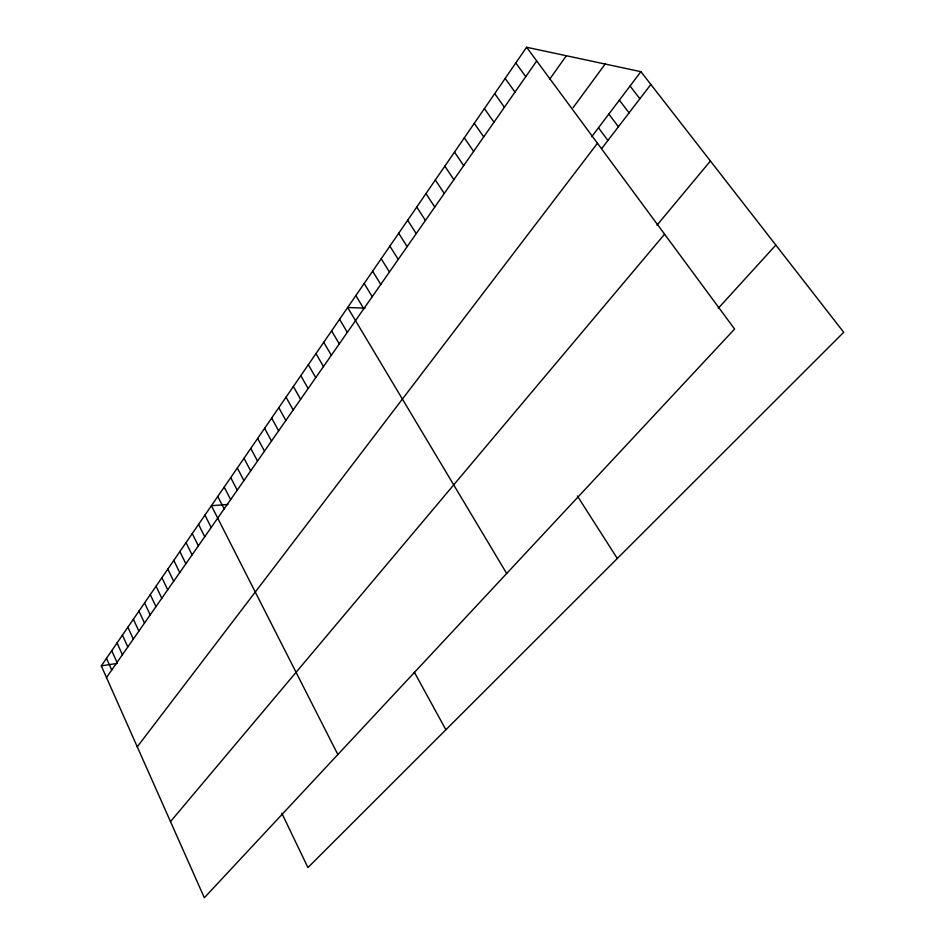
<?xml version="1.0" encoding="UTF-8"?>
<svg xmlns="http://www.w3.org/2000/svg" width="945" height="945" viewBox="0 0 945 945"><rect width="100%" height="100%" fill="white"/><g stroke="black" fill="none" stroke-linecap="round" stroke-linejoin="round"><path stroke-width="1.42" d="M526.589 47.25L734.608 329.037L204.333 897.75L101.292 665.871L526.589 47.25L640.911 71.678L843.708 332.286L307.94 867.569L281.799 813.208M106.478 677.553L536.713 60.953M549.777 79.049L566.35 55.743M573.107 107.659L605.166 64.036M591.664 136.765L640.911 71.678M137.261 746.822L597.464 143.262M601.882 148.318L650.857 84.459M656.94 225.241L710.416 160.993M170.49 821.607L664.583 234.183M718.235 308.33L775.845 245.074M101.292 665.871L117.428 663.366M227.958 504.441L211.397 505.705L337.861 754.547M365.018 308.129L347.665 307.515L506.674 573.497M630.067 86.019L639.883 98.776M619.377 100.146L629.063 112.88M608.852 114.061L618.408 126.772M598.48 127.764L607.918 140.462M515.793 62.961L525.763 76.651M505.162 78.423L514.99 92.078M494.707 93.638L504.394 107.269M484.419 108.604L493.975 122.212M474.284 123.334L483.71 136.907M464.314 137.828L473.61 151.377M454.51 152.098L463.676 165.623M444.847 166.155L453.895 179.644M435.338 179.987L444.256 193.453M425.959 193.619L434.771 207.049M416.733 207.038L425.427 220.445M407.649 220.256L416.225 233.628M577.395 496.03L617.309 558.483M398.695 233.273L407.165 246.621M389.872 246.113L398.235 259.414M381.189 258.753L389.434 272.018M372.625 271.203L380.776 284.445M364.179 283.488L372.224 296.683M355.863 295.584L363.813 308.755M339.574 319.268L347.335 332.368M331.601 330.868L339.267 343.933M323.745 342.303L331.317 355.32M315.996 353.572L323.473 366.565M308.353 364.687L315.736 377.646M300.805 375.661L308.117 388.572M293.375 386.481L300.593 399.357M286.028 397.148L293.174 409.988M278.799 407.673L285.851 420.49M414.276 672.06L445.875 729.764M271.652 418.068L278.621 430.837M264.6 428.321L271.498 441.055M257.642 438.433L264.47 451.131M250.779 448.426L257.524 461.077M244.011 458.278L250.673 470.893M237.313 468.011L243.916 480.592M230.71 477.615L237.242 490.148M224.189 487.088L230.651 499.598M217.763 496.456L224.142 508.918M204.935 515.108L211.184 527.499M198.556 524.392L204.734 536.736M192.248 533.559L198.367 545.867M186.023 542.607L192.071 554.88M179.881 551.549L185.87 563.775M173.809 560.373L179.739 572.564M167.82 569.091L173.679 581.246M161.902 577.702L167.702 589.81M156.055 586.207L161.796 598.279M150.279 594.606L155.96 606.643M144.573 602.91L150.196 614.9M138.939 611.108L144.502 623.062M133.363 619.211L138.868 631.13M127.858 627.22L133.316 639.092M122.425 635.123L127.823 646.971M117.038 642.943L122.389 654.743M111.734 650.68L117.026 662.433M106.478 658.311L111.723 670.04"/></g></svg>
